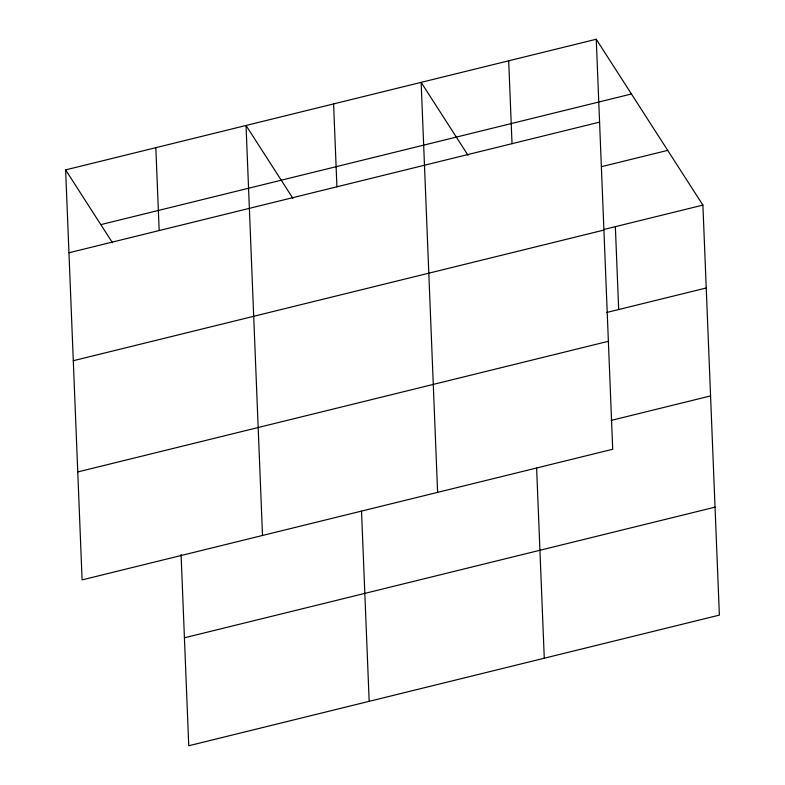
<?xml version="1.0" encoding="UTF-8"?>
<svg xmlns="http://www.w3.org/2000/svg" width="785" height="785" viewBox="0 0 785 785"><rect width="100%" height="100%" fill="white"/><g stroke="black" fill="none" stroke-linecap="round" stroke-linejoin="round"><path stroke-width="1.18" d="M596.247 39.25L612.712 449.255L82.101 579.889L65.626 169.894L596.247 39.25L702.899 205.111L719.374 615.106L188.753 745.75L181.07 554.387M100.823 224.628L631.444 93.984M68.962 252.77L599.573 122.126M601.447 166.685L667.701 150.377M603.518 229.573L702.899 205.111M73.299 360.717L603.91 230.074M606.844 312.45L706.235 287.987M77.764 471.942L608.375 341.298M611.181 420.407L710.562 395.934M184.416 637.803L715.037 507.159M467.997 155.224L421.143 82.366L437.608 492.362M292.893 198.33L246.039 125.472L262.504 535.478M65.626 169.894L112.481 242.751M615.352 226.659L618.678 309.535M536.626 468.056L544.27 658.222M508.7 60.808L512.026 143.684M361.522 511.172L369.166 701.329M333.596 103.914L336.922 186.791M155.832 147.688L159.169 230.564"/></g></svg>
